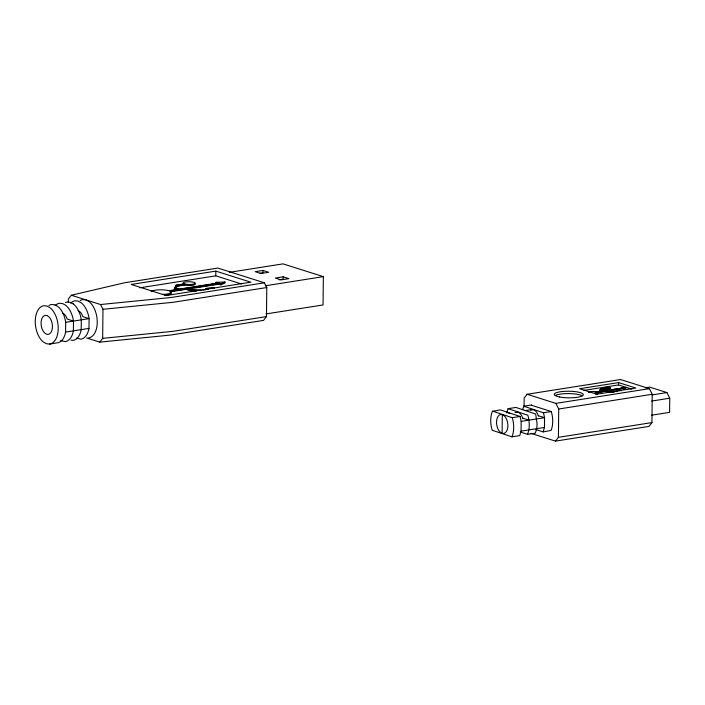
<?xml version="1.0" encoding="UTF-8"?>
<svg xmlns="http://www.w3.org/2000/svg" width="705" height="705" viewBox="0 0 705 705"><rect width="100%" height="100%" fill="white"/><g stroke="black" fill="none" stroke-linecap="round" stroke-linejoin="round"><path stroke-width="1.06" d="M68.314 302.286L68.35 299.017L71.328 295.228L124.723 282.74L217.871 268.059L264.393 282.793L266.781 287.543L266.472 316.598L263.547 320.396L170.399 335.078L99.819 342.128L86.592 337.951M99.819 342.128L102.674 338.347L102.974 309.292L100.551 304.534L71.328 295.228M218.056 283.939L216.03 283.304L216.038 282.308L218.065 282.952L179.608 289.015L175.166 287.605L176.655 285.358L185.344 284.15A6.107 1.384 0.6 0 0 195.082 283.489A6.107 1.384 0.6 0 0 187.935 281.736A6.107 1.384 0.6 0 0 184.234 283.877L176.056 285.173L174.338 288.724L176.999 289.57M176.056 285.173L176.047 286.16L184.225 284.873L184.234 283.877M175.651 287.843L176.655 285.358M194.818 283.648A6.107 1.384 0.6 0 1 192.765 285.243A6.107 1.384 0.6 0 1 185.336 285.146L184.948 284.053M196.334 291.174L191.161 290.945L186.111 289.35L186.12 288.354L169.685 290.945L170.654 291.35A10.178 2.309 0.6 0 1 162.326 294.399M191.161 290.945L191.17 289.958L186.12 288.354M206.063 289.455L206.071 288.468L212.619 287.437L214.558 288.045M212.61 288.424L212.619 287.437M241.524 283.983L215.783 275.831L215.836 271.117L131.209 284.45L166.151 295.545L250.839 282.203L215.836 271.117M216.038 282.308L225.001 282.044L224.992 283.031L220.868 284.829L218.841 284.194L218.85 283.199L186.94 288.23L191.989 289.825L200.951 290.222M220.868 284.829L220.876 283.842L225.001 282.044M262.965 270.447L268.72 272.271L260.929 273.496L255.175 271.672L262.965 270.447L262.939 272.809L260.022 273.267M283.119 276.827L288.883 278.651L281.083 279.885L275.329 278.061L283.119 276.827L283.093 279.189L279.198 279.806M229.301 272.341L283.04 263.873L323.348 276.633L323.057 304.948L266.085 313.919M502.11 433.011L502.304 414.619L500.832 414.461A9.606 5.561 81.1 0 0 496.558 423.405A9.606 5.561 81.1 0 0 502.119 433.328L503.59 433.478A9.606 5.561 81.1 0 0 507.864 424.542A9.606 5.561 81.1 0 0 502.304 414.619M524.079 406.785L524.167 398.069L527.093 394.262L620.611 379.528L649.402 388.649L652.231 394.28L651.931 422.586L649.005 426.393L555.496 441.127L530.812 433.311M555.496 441.127L558.422 437.32L558.721 409.015L555.892 403.383L527.093 394.262M596.765 392.491L596.042 391.795A5.332 1.207 0.6 0 0 588.56 391.918M599.62 390.42L601.947 391.16L601.947 391.68L599.62 390.94L600.519 389.081L604.802 388.402A3.199 0.723 0.6 0 1 606.741 387.283A3.199 0.723 0.6 0 1 610.486 388.199A3.199 0.723 0.6 0 1 605.384 388.543L600.836 389.178L600.043 390.87L600.836 389.178M599.62 390.94L600.519 389.081M600.052 390.35L602.378 391.09L602.37 391.61L622.515 388.437L621.457 387.583L622.515 388.437M600.51 389.601L604.793 388.922L604.802 388.402M610.345 388.279A3.199 0.723 0.6 0 1 609.27 389.116A3.199 0.723 0.6 0 1 605.375 389.063L605.172 388.49M613.394 392.324L608.433 392.103L605.78 391.266L605.789 390.746L597.179 392.103L597.681 392.315A5.332 1.207 0.6 0 1 595.892 393.707M606.212 391.196L606.221 390.676L622.929 388.05L623.995 388.385L626.155 387.442L623.987 388.904L622.929 388.561L606.212 391.196L608.856 392.033L614.073 392.262M606.644 391.134L606.644 390.614M608.433 392.103L608.433 391.583L605.789 390.746M608.856 392.033L608.864 391.513L606.221 390.676M621.361 390.799L619.669 390.262L616.24 390.808L617.501 391.724M631.759 389.125L618.549 384.939L618.576 382.577L579.607 388.719L596.888 394.192L635.848 388.05L618.576 382.577M619.669 390.781L619.669 390.262M622.929 388.561L622.929 388.05M623.987 388.904L623.995 388.385M645.392 387.776L649.649 387.107L666.921 392.579L669.75 398.21L669.6 412.363L651.535 415.21M49.526 344.075A19.379 11.227 81.1 0 0 58.224 328.548A19.379 11.227 81.1 0 0 49.896 307.609L46.918 306.023L43.948 305.723A19.379 11.227 81.1 0 0 35.25 321.242A19.379 11.227 81.1 0 0 43.578 342.181L46.556 343.767L49.526 344.075L57.325 342.841A19.379 11.227 81.1 0 0 65.591 332.081L65.688 322.308A19.379 11.227 81.1 0 0 57.704 306.384L54.726 304.798L51.756 304.489A19.379 11.227 81.1 0 0 48.962 305.494M76.281 338.065L80.74 339.158A19.379 11.227 81.1 0 0 88.997 328.398L89.094 318.625A19.379 11.227 81.1 0 0 81.11 302.701L78.132 301.114L75.162 300.806A19.379 11.227 81.1 0 0 70.711 303.176M521.057 431.152L521.162 421.387L520.061 416.47L500.303 409.878L492.354 411.368A19.379 11.227 81.1 0 0 492.169 430.244L511.927 436.836L519.735 435.611L521.057 431.152L544.471 427.468L544.568 417.695L543.467 412.777L523.718 406.195L522.678 409.596M506.772 413.104L508.102 408.653L515.91 407.428L535.668 414.011L537.104 423.934L536.664 428.693L535.315 433.161L527.516 434.377L520.246 431.945M544.471 427.468L543.097 431.918L535.835 429.495M511.927 436.836L512.059 436.571A19.379 11.227 81.1 0 0 512.253 417.695L492.504 411.103M531.376 405.225L551.275 411.553A19.379 11.227 81.1 0 1 551.081 430.429L543.097 431.918M527.516 434.377C529.966 428.305 529.596 421.458 527.86 415.236L508.102 408.653M515.055 412.504L517.911 412.161A9.606 5.587 81.2 0 1 521.912 416.179L522.793 418.4M530.662 410.046L533.518 409.702A9.606 5.587 81.2 0 1 537.518 413.72L538.4 415.941M139.837 287.799L215.783 275.831M176.647 286.353L184.939 285.049M171.861 291.218L174.822 290.751M176.805 290.442L178.779 290.134M180.665 289.834L186.005 288.988M190.279 288.319L192.412 287.984M194.554 287.649L196.686 287.305M198.828 286.97L200.96 286.635M203.102 286.3L210.575 285.12M212.716 284.785L214.849 284.45M170.707 291.773L186.111 289.35M187.75 289.094L218.841 284.194M202.881 290.116L205.693 289.676M264.393 282.793L171.183 297.484L100.551 304.534M265.309 285.781L323.348 276.633M266.781 287.543L173.263 302.278L102.974 309.292M65.688 322.308L89.094 318.625L82.837 316.633L82.044 314.65A9.606 5.587 81.2 0 0 78.043 310.632M65.591 332.081L88.997 328.398M266.472 316.598L172.963 331.332L102.674 338.347M583.916 390.394L618.549 384.939M600.827 389.698L605.172 389.01M596.774 391.971L601.947 391.16M602.378 391.09L622.524 387.917M597.796 392.332L601.947 391.68M597.179 392.623L605.78 391.266M614.936 391.61L617.51 391.204L616.24 390.808M616.108 391.575L617.827 391.31M555.892 403.383L649.402 388.649M525.216 410.627L532.046 409.552M558.721 409.015L652.231 394.28M652.046 394.923L666.921 392.579M512.253 417.695L520.061 416.47M543.467 412.777L551.275 411.553M521.162 421.387L544.568 417.695L538.312 415.703M651.684 401.057L669.75 398.21M558.422 437.32L651.931 422.586M523.718 406.195L531.517 404.97M621.457 387.583L626.155 387.442M621.457 388.102L626.155 387.962M191.17 289.958L201.515 290.407M608.433 391.583L614.081 391.751M70.958 340.18L72.932 340.383A19.379 11.227 81.1 0 0 81.198 329.623L81.295 319.85A19.379 11.227 81.1 0 0 73.311 303.925M508.631 413.236L510.103 413.386M218.85 283.199L220.876 283.842M206.071 288.468L208.495 289.235M187.935 289.535L190.967 290.495M174.346 287.728L178.788 289.138L168.9 290.698L167.517 290.363A10.178 2.309 0.6 0 0 151.117 291.658M175.157 288.592L176.929 289.156M522.705 418.162L528.962 420.154M62.437 313.082A9.606 5.587 81.2 0 1 66.437 317.1L67.231 319.092L73.487 321.083L73.391 330.848A19.379 11.227 81.1 0 1 65.133 341.617L60.674 340.515M597.346 392.694L597.681 392.835A5.332 1.207 0.6 0 1 595.884 394.227M169.993 292.073L170.636 292.346M73.302 303.925L70.333 302.339L67.363 302.04A19.379 11.227 81.1 0 0 65.468 302.56M555.417 395.435A14.532 3.296 0.6 0 1 569.005 393.593A14.532 3.296 0.6 0 1 582.268 395.813M604.793 388.922A3.199 0.723 0.6 0 1 604.441 388.199M604.864 388.041A3.199 0.723 0.6 0 1 606.194 387.829M608.644 387.865A3.199 0.723 0.6 0 1 609.94 388.111M588.552 392.429A5.332 1.207 0.6 0 1 589.556 392.227M594.853 392.139A5.332 1.207 0.6 0 1 596.042 392.315M184.225 284.873A6.107 1.384 0.6 0 1 183.538 283.489M171.28 292.936A10.178 2.309 0.6 0 1 164.891 295.272M80.176 300.586A19.379 11.227 81.1 0 1 82.97 299.581L85.939 299.881L88.909 301.467A19.379 11.227 81.1 0 1 97.246 322.405A19.379 11.227 81.1 0 1 88.539 337.933M55.105 305.635A19.379 11.227 81.1 0 1 59.555 303.265L62.525 303.564L65.503 305.15A19.379 11.227 81.1 0 1 73.487 321.083M46.83 315.54L45.358 315.391A9.606 5.561 81.1 0 0 41.084 324.326A9.606 5.561 81.1 0 0 46.645 334.249L48.116 334.399A9.606 5.587 81.2 0 0 52.408 325.419A9.606 5.587 81.2 0 0 46.83 315.532M559.708 397.012A14.532 3.296 0.6 0 0 583.141 395.152A14.532 3.296 0.6 0 0 563.445 391.407A14.532 3.296 0.6 0 0 559.708 397.012"/></g></svg>
